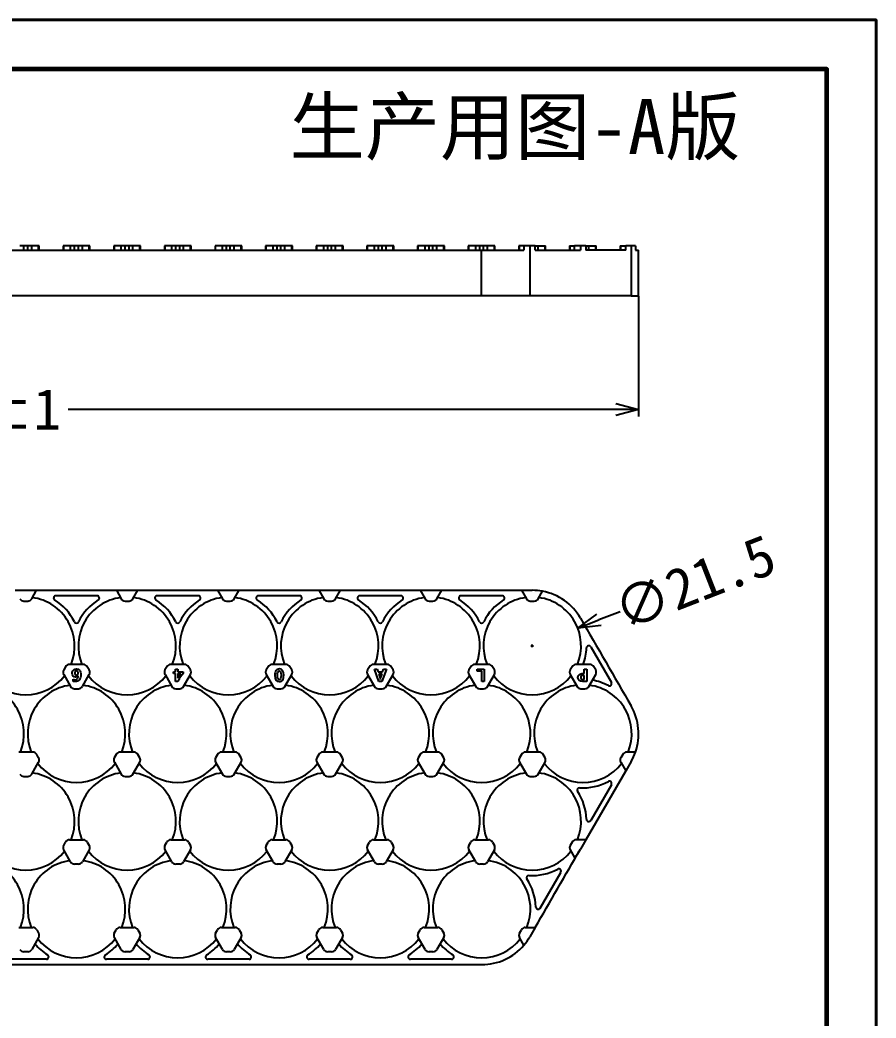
# Model space of a CAD drawing. Header units: millimetres. Extents: x 130 to 773, y 193 to 651.
# Drawn here: x 584.5 to 773, y 428.4 to 648.2 of the extents above; entities that cross this region are included whole.
import ezdxf
from ezdxf.lldxf.tags import DXFTag

# ---------------------------------------------------------------- set-up
doc = ezdxf.new("R2010")
doc.units = ezdxf.units.MM
doc.layers.add('dash', color=4, linetype='DASHED')
doc.layers.add('title-ifrm', color=6, linetype='Continuous', lineweight=60)
doc.layers.add('title-ofrm', color=5, linetype='Continuous', lineweight=40)
doc.styles.get("Standard").update_dxf_attribs({"font": 'simfang.ttf'})
tags = doc.linetypes.add('DASHED', pattern=[25.72, 12.86, -12.86]).pattern_tags.tags
tags[6:7] = [DXFTag(74, 4), DXFTag(75, 0), DXFTag(340, '0'), DXFTag(46, 0.0), DXFTag(50, 0.0), DXFTag(44, 0.0), DXFTag(45, 0.0)]
tags[4:5] = [DXFTag(74, 4), DXFTag(75, 0), DXFTag(340, '0'), DXFTag(46, 0.0), DXFTag(50, 0.0), DXFTag(44, 0.0), DXFTag(45, 0.0)]
doc.dimstyles.new('快速标注样式', dxfattribs={"dimtxt": 9, "dimasz": 5, "dimexe": 1.5, "dimexo": 0.1, "dimgap": 0.8, "dimtad": 0, "dimdec": 1, "dimdsep": 46, "dimtxsty": 'Standard', "dimblk": 'OPEN30', "dimcen": 0.3, "dimclrd": 3, "dimclre": 3, "dimclrt": 3, "dimadec": 0, "dimazin": 0, "dimtfac": 1, "dimtdec": 1, "dimtofl": 0, "dimtmove": 0, "dimatfit": 3, "dimfxl": 1, "dimarcsym": 0})

# ---------------------------------------------------------------- blocks, each defined once
blk = doc.blocks.new('_Open30')
at = {"color": 0, "linetype": 'ByBlock', "lineweight": -2}
for p, q in [((-1, 0.268), (0, 0)), ((0, 0), (-1, -0.268)), ((0, 0), (-1, 0))]:
    blk.add_line(p, q, dxfattribs=at)
blk = doc.blocks.new('*D5')
at = {"color": 3, "lineweight": -2, "transparency": 16777216}
for p, q in [((417.43, 587.35), (417.43, 560.88)), ((720.68, 587.35), (720.68, 560.88)), ((422.43, 562.38), (542.98, 562.38)), ((715.68, 562.38), (595.13, 562.38))]:
    blk.add_line(p, q, dxfattribs=at)
at = {"layer": 'Defpoints', "color": 0, "lineweight": -3, "transparency": 16777216}
for p in [(417.43, 587.45), (720.68, 587.45), (720.68, 562.38)]:
    blk.add_point(p, dxfattribs=at)
at = {"color": 3, "lineweight": -2, "transparency": 16777216, "xscale": 5, "yscale": 5, "zscale": 5, "rotation": 180}
blk.add_blockref('_Open30', (417.43, 562.38), dxfattribs=at)
at = {"color": 3, "lineweight": -2, "transparency": 16777216, "xscale": 5, "yscale": 5, "zscale": 5}
blk.add_blockref('_Open30', (720.68, 562.38), dxfattribs=at)
at = {"color": 3, "lineweight": -3, "transparency": 16777216, "insert": (569.05, 562.38), "char_height": 9, "attachment_point": 5}
blk.add_mtext('303.3%%P1', dxfattribs=at)
blk = doc.blocks.new('*D9')
at = {"color": 3, "lineweight": -2, "transparency": 16777216}
for p, q in [((716.61, 517.86), (711.95, 516.05)), ((696.98, 510.32), (697.58, 510.32)), ((697.28, 510.02), (697.28, 510.62))]:
    blk.add_line(p, q, dxfattribs=at)
at = {"layer": 'Defpoints', "color": 0, "lineweight": -3, "transparency": 16777216}
for p in [(707.29, 514.23), (687.26, 506.42)]:
    blk.add_point(p, dxfattribs=at)
at = {"color": 3, "lineweight": -2, "transparency": 16777216, "xscale": 5, "yscale": 5, "zscale": 5, "rotation": 201.3120169738352}
blk.add_blockref('_Open30', (707.29, 514.23), dxfattribs=at)
at = {"color": 3, "lineweight": -3, "transparency": 16777216, "insert": (733.01, 524.26), "char_height": 9, "attachment_point": 5, "rotation": 21.312}
blk.add_mtext('∅21.5', dxfattribs=at)

msp = doc.modelspace()

# ---------------------------------------------------------------- linework, layer by layer
at = {"color": 0, "linetype": 'Continuous', "lineweight": -3}
for p, q in [((585.35, 598.45), (584.49, 598.45)), ((586.2, 598.45), (585.35, 598.45)), ((585.35, 597.45), (585.35, 598.45)), ((587.07, 598.45), (586.2, 598.45)), ((586.2, 597.45), (586.2, 598.45)), ((588.59, 598.45), (587.07, 598.45)), ((587.07, 597.45), (587.07, 598.45)), ((588.72, 598.45), (588.59, 598.45)), ((588.59, 597.45), (588.59, 598.45)), ((588.72, 597.45), (588.72, 598.45)), ((593.98, 598.45), (593.98, 597.45)), ((594.12, 598.45), (593.98, 598.45)), ((595.64, 598.45), (594.12, 598.45)), ((594.12, 597.45), (594.12, 598.45)), ((596.5, 598.45), (595.64, 598.45)), ((595.64, 597.45), (595.64, 598.45)), ((597.35, 598.45), (596.5, 598.45)), ((596.5, 597.45), (596.5, 598.45)), ((596.54, 598.48), (596.54, 598.45)), ((597.3, 598.45), (597.3, 598.48)), ((598.22, 598.45), (597.35, 598.45)), ((597.35, 597.45), (597.35, 598.45)), ((599.74, 598.45), (598.22, 598.45)), ((598.22, 597.45), (598.22, 598.45)), ((599.87, 598.45), (599.74, 598.45)), ((599.74, 597.45), (599.74, 598.45)), ((599.87, 597.45), (599.87, 598.45)), ((605.13, 598.45), (605.13, 597.45)), ((605.27, 598.45), (605.13, 598.45)), ((606.79, 598.45), (605.27, 598.45)), ((605.27, 597.45), (605.27, 598.45)), ((607.65, 598.45), (606.79, 598.45)), ((606.79, 597.45), (606.79, 598.45)), ((608.5, 598.45), (607.65, 598.45)), ((607.65, 597.45), (607.65, 598.45)), ((609.37, 598.45), (608.5, 598.45)), ((608.5, 597.45), (608.5, 598.45)), ((610.89, 598.45), (609.37, 598.45)), ((609.37, 597.45), (609.37, 598.45)), ((611.02, 598.45), (610.89, 598.45)), ((610.89, 597.45), (610.89, 598.45)), ((611.02, 597.45), (611.02, 598.45)), ((616.28, 598.45), (616.28, 597.45)), ((616.42, 598.45), (616.28, 598.45)), ((617.94, 598.45), (616.42, 598.45)), ((616.42, 597.45), (616.42, 598.45)), ((618.8, 598.45), (617.94, 598.45)), ((617.94, 597.45), (617.94, 598.45)), ((619.65, 598.45), (618.8, 598.45)), ((618.8, 597.45), (618.8, 598.45)), ((620.52, 598.45), (619.65, 598.45)), ((619.65, 597.45), (619.65, 598.45)), ((622.04, 598.45), (620.52, 598.45)), ((620.52, 597.45), (620.52, 598.45)), ((622.17, 598.45), (622.04, 598.45)), ((622.04, 597.45), (622.04, 598.45)), ((622.17, 597.45), (622.17, 598.45)), ((627.43, 598.45), (627.43, 597.45)), ((627.57, 598.45), (627.43, 598.45)), ((629.09, 598.45), (627.57, 598.45)), ((627.57, 597.45), (627.57, 598.45)), ((629.95, 598.45), (629.09, 598.45)), ((629.09, 597.45), (629.09, 598.45)), ((630.8, 598.45), (629.95, 598.45)), ((629.95, 597.45), (629.95, 598.45)), ((631.67, 598.45), (630.8, 598.45)), ((630.8, 597.45), (630.8, 598.45)), ((633.19, 598.45), (631.67, 598.45)), ((631.67, 597.45), (631.67, 598.45)), ((633.32, 598.45), (633.19, 598.45)), ((633.19, 597.45), (633.19, 598.45)), ((633.32, 597.45), (633.32, 598.45)), ((638.58, 598.45), (638.58, 597.45)), ((638.72, 598.45), (638.58, 598.45)), ((640.24, 598.45), (638.72, 598.45)), ((638.72, 597.45), (638.72, 598.45)), ((641.1, 598.45), (640.24, 598.45)), ((640.24, 597.45), (640.24, 598.45)), ((641.95, 598.45), (641.1, 598.45)), ((641.1, 597.45), (641.1, 598.45)), ((641.19, 598.48), (641.19, 598.45)), ((642.82, 598.45), (641.95, 598.45)), ((641.95, 597.45), (641.95, 598.45)), ((641.98, 598.45), (641.98, 598.48)), ((644.34, 598.45), (642.82, 598.45)), ((642.82, 597.45), (642.82, 598.45)), ((644.47, 598.45), (644.34, 598.45)), ((644.34, 597.45), (644.34, 598.45)), ((644.47, 597.45), (644.47, 598.45)), ((649.73, 598.45), (649.73, 597.45)), ((649.87, 598.45), (649.73, 598.45)), ((651.39, 598.45), (649.87, 598.45)), ((649.87, 597.45), (649.87, 598.45)), ((652.25, 598.45), (651.39, 598.45)), ((651.39, 597.45), (651.39, 598.45)), ((653.1, 598.45), (652.25, 598.45)), ((652.25, 597.45), (652.25, 598.45)), ((653.97, 598.45), (653.1, 598.45)), ((653.1, 597.45), (653.1, 598.45)), ((655.49, 598.45), (653.97, 598.45)), ((653.97, 597.45), (653.97, 598.45)), ((655.62, 598.45), (655.49, 598.45)), ((655.49, 597.45), (655.49, 598.45)), ((655.62, 597.45), (655.62, 598.45)), ((660.88, 598.45), (660.88, 597.45)), ((661.02, 598.45), (660.88, 598.45)), ((662.54, 598.45), (661.02, 598.45)), ((661.02, 597.45), (661.02, 598.45)), ((663.4, 598.45), (662.54, 598.45)), ((662.54, 597.45), (662.54, 598.45)), ((664.25, 598.45), (663.4, 598.45)), ((663.4, 597.45), (663.4, 598.45)), ((665.12, 598.45), (664.25, 598.45)), ((664.25, 597.45), (664.25, 598.45)), ((666.64, 598.45), (665.12, 598.45)), ((665.12, 597.45), (665.12, 598.45)), ((666.77, 598.45), (666.64, 598.45)), ((666.64, 597.45), (666.64, 598.45)), ((666.77, 597.45), (666.77, 598.45)), ((672.03, 598.45), (672.03, 597.45)), ((672.17, 598.45), (672.03, 598.45)), ((673.69, 598.45), (672.17, 598.45)), ((672.17, 597.45), (672.17, 598.45)), ((674.55, 598.45), (673.69, 598.45)), ((673.69, 597.45), (673.69, 598.45)), ((675.4, 598.45), (674.55, 598.45)), ((674.55, 597.45), (674.55, 598.45)), ((676.27, 598.45), (675.4, 598.45)), ((675.4, 597.45), (675.4, 598.45)), ((677.79, 598.45), (676.27, 598.45)), ((676.27, 597.45), (676.27, 598.45)), ((677.92, 598.45), (677.79, 598.45)), ((677.79, 597.45), (677.79, 598.45)), ((677.92, 597.45), (677.92, 598.45)), ((683.18, 598.45), (683.18, 597.45)), ((683.32, 598.45), (683.18, 598.45)), ((684.84, 598.45), (683.32, 598.45)), ((683.32, 597.45), (683.32, 598.45)), ((685.7, 598.45), (684.84, 598.45)), ((684.84, 597.45), (684.84, 598.45)), ((686.55, 598.45), (685.7, 598.45)), ((685.7, 597.45), (685.7, 598.45)), ((687.42, 598.45), (686.55, 598.45)), ((686.55, 597.45), (686.55, 598.45)), ((688.94, 598.45), (687.42, 598.45)), ((687.42, 597.45), (687.42, 598.45)), ((689.07, 598.45), (688.94, 598.45)), ((688.94, 597.45), (688.94, 598.45)), ((689.07, 597.45), (689.07, 598.45)), ((694.33, 598.45), (694.33, 597.45)), ((694.47, 598.45), (694.33, 598.45)), ((695.43, 598.45), (694.47, 598.45)), ((694.47, 597.45), (694.47, 598.45)), ((696.74, 598.45), (695.43, 598.45)), ((695.43, 598.45), (695.43, 597.45)), ((697.92, 598.45), (696.74, 598.45)), ((696.74, 598.45), (696.74, 587.45)), ((697.92, 598.45), (698.57, 598.45)), ((697.92, 597.45), (697.92, 598.45)), ((698.57, 598.45), (700.09, 598.45)), ((698.57, 597.45), (698.57, 598.45)), ((700.09, 598.45), (700.22, 598.45)), ((700.09, 597.45), (700.09, 598.45)), ((700.22, 597.45), (700.22, 598.45)), ((705.48, 598.45), (705.48, 597.45)), ((705.48, 598.45), (705.62, 598.45)), ((705.62, 598.45), (706.58, 598.45)), ((705.62, 597.45), (705.62, 598.45)), ((707.89, 598.45), (706.58, 598.45)), ((706.58, 597.45), (706.58, 598.45)), ((709.07, 598.45), (707.89, 598.45)), ((707.89, 598.45), (707.89, 597.45)), ((707.94, 598.48), (707.94, 598.45)), ((709.07, 598.45), (709.72, 598.45)), ((709.07, 598.45), (709.07, 597.45)), ((709.72, 598.45), (711.24, 598.45)), ((709.72, 597.45), (709.72, 598.45)), ((711.24, 598.45), (711.37, 598.45)), ((711.24, 597.45), (711.24, 598.45)), ((711.37, 597.45), (711.37, 598.45)), ((716.63, 598.45), (716.63, 597.45)), ((716.63, 598.45), (716.77, 598.45)), ((716.77, 598.45), (717.85, 598.45)), ((716.77, 597.45), (716.77, 598.45)), ((719.04, 598.45), (717.85, 598.45)), ((717.85, 597.45), (717.85, 598.45)), ((719.98, 598.45), (719.04, 598.45)), ((719.04, 598.45), (719.04, 587.45)), ((719.98, 598.45), (719.98, 597.45)), ((530.03, 597.45), (686.13, 597.45)), ((686.13, 597.45), (695.43, 597.45)), ((686.13, 587.45), (686.13, 597.45)), ((717.85, 597.45), (709.07, 597.45)), ((719.98, 597.45), (720.68, 597.45)), ((720.68, 587.45), (720.68, 597.45)), ((686.13, 587.45), (530.03, 587.45)), ((696.74, 587.45), (686.13, 587.45)), ((719.04, 587.45), (696.74, 587.45)), ((719.04, 587.45), (720.68, 587.45)), ((583.41, 522.57), (588.15, 522.57)), ((587.07, 520.7), (588.15, 522.57)), ((588.15, 522.57), (605.71, 522.57)), ((601.47, 521.37), (592.39, 521.37)), ((605.71, 522.57), (610.45, 522.57)), ((605.71, 522.57), (606.79, 520.7)), ((609.37, 520.7), (610.45, 522.57)), ((610.45, 522.57), (628.01, 522.57)), ((623.77, 521.37), (614.69, 521.37)), ((628.01, 522.57), (632.75, 522.57)), ((628.01, 522.57), (629.09, 520.7)), ((631.67, 520.7), (632.75, 522.57)), ((632.75, 522.57), (650.31, 522.57)), ((646.07, 521.37), (636.99, 521.37)), ((650.31, 522.57), (655.05, 522.57)), ((650.31, 522.57), (651.39, 520.7)), ((653.97, 520.7), (655.05, 522.57)), ((655.05, 522.57), (672.61, 522.57)), ((668.37, 521.37), (659.29, 521.37)), ((672.61, 522.57), (677.35, 522.57)), ((672.61, 522.57), (673.69, 520.7)), ((676.27, 520.7), (677.35, 522.57)), ((677.35, 522.57), (694.91, 522.57)), ((690.67, 521.37), (681.59, 521.37)), ((694.91, 522.57), (697.28, 522.57)), ((694.91, 522.57), (695.99, 520.7)), ((698.57, 520.7), (699.53, 522.36)), ((585.35, 520.2), (586.2, 520.2)), ((607.65, 520.2), (608.5, 520.2)), ((629.95, 520.2), (630.8, 520.2)), ((652.25, 520.2), (653.1, 520.2)), ((674.55, 520.2), (675.4, 520.2)), ((696.85, 520.2), (697.7, 520.2)), ((710.15, 510.12), (714.69, 502.26)), ((594.53, 505.75), (594.11, 505.02)), ((598.45, 506.25), (595.4, 506.25)), ((599.74, 505.02), (599.32, 505.75)), ((616.83, 505.75), (616.41, 505.02)), ((620.75, 506.25), (617.7, 506.25)), ((622.04, 505.02), (621.62, 505.75)), ((639.13, 505.75), (638.71, 505.02)), ((643.05, 506.25), (640, 506.25)), ((644.34, 505.02), (643.92, 505.75)), ((661.43, 505.75), (661.01, 505.02)), ((665.35, 506.25), (662.3, 506.25)), ((666.64, 505.02), (666.22, 505.75)), ((683.73, 505.75), (683.31, 505.02)), ((687.65, 506.25), (684.6, 506.25)), ((688.94, 505.02), (688.52, 505.75)), ((706.03, 505.75), (705.61, 505.02)), ((709.95, 506.25), (706.9, 506.25)), ((711.24, 505.02), (710.82, 505.75)), ((594.12, 504.02), (595.64, 501.39)), ((597.32, 503.76), (597.31, 503.76)), ((598.22, 501.39), (599.74, 504.02)), ((616.42, 504.02), (617.94, 501.39)), ((618.31, 504.21), (618.31, 504.62)), ((618.31, 504.62), (618.7, 504.62)), ((618.7, 504.21), (618.31, 504.21)), ((618.7, 504.62), (618.7, 505.2)), ((618.7, 505.2), (619.21, 505.2)), ((618.7, 502.49), (618.7, 504.21)), ((619.21, 505.2), (619.21, 504.62)), ((619.21, 504.62), (620.42, 504.62)), ((619.92, 504.21), (619.21, 504.21)), ((619.21, 504.21), (619.21, 503.22)), ((620.42, 504.62), (620.42, 504.21)), ((620.52, 501.39), (622.04, 504.02)), ((638.72, 504.02), (640.24, 501.39)), ((642.82, 501.39), (644.34, 504.02)), ((661.02, 504.02), (662.54, 501.39)), ((663.49, 502.49), (662.52, 505.2)), ((662.52, 505.2), (663.15, 505.2)), ((663.15, 505.2), (663.35, 504.58)), ((663.35, 504.58), (664.34, 504.58)), ((664.21, 504.13), (663.49, 504.13)), ((663.49, 504.13), (663.8, 503.19)), ((663.9, 503.19), (664.21, 504.13)), ((665.16, 505.2), (664.17, 502.49)), ((664.34, 504.58), (664.54, 505.2)), ((664.54, 505.2), (665.16, 505.2)), ((665.12, 501.39), (666.64, 504.02)), ((683.32, 504.02), (684.84, 501.39)), ((685.13, 504.73), (685.13, 505.2)), ((685.13, 505.2), (686.72, 505.2)), ((686.14, 504.73), (685.13, 504.73)), ((686.14, 502.49), (686.14, 504.73)), ((686.72, 505.2), (686.72, 502.49)), ((687.42, 501.39), (688.94, 504.02)), ((705.62, 504.02), (707.14, 501.39)), ((708.4, 504.26), (708.7, 504.26)), ((708.7, 504.26), (708.7, 505.2)), ((708.7, 505.2), (709.28, 505.2)), ((708.7, 502.94), (708.7, 503.81)), ((709.28, 505.2), (709.28, 502.49)), ((709.72, 501.39), (711.24, 504.02)), ((596.18, 502.52), (596.18, 503)), ((619.22, 502.49), (618.7, 502.49)), ((664.17, 502.49), (663.49, 502.49)), ((663.84, 502.96), (663.85, 502.96)), ((686.72, 502.49), (686.14, 502.49)), ((708.44, 502.94), (708.7, 502.94)), ((596.5, 500.89), (597.35, 500.89)), ((618.8, 500.89), (619.65, 500.89)), ((641.1, 500.89), (641.95, 500.89)), ((663.4, 500.89), (664.25, 500.89)), ((685.7, 500.89), (686.55, 500.89)), ((708, 500.89), (708.85, 500.89)), ((587.3, 486.94), (584.25, 486.94)), ((588.59, 485.7), (588.17, 486.44)), ((605.68, 486.44), (605.26, 485.7)), ((609.6, 486.94), (606.55, 486.94)), ((610.89, 485.7), (610.47, 486.44)), ((627.98, 486.44), (627.56, 485.7)), ((631.9, 486.94), (628.85, 486.94)), ((633.19, 485.7), (632.77, 486.44)), ((650.28, 486.44), (649.86, 485.7)), ((654.2, 486.94), (651.15, 486.94)), ((655.49, 485.7), (655.07, 486.44)), ((672.58, 486.44), (672.16, 485.7)), ((676.5, 486.94), (673.45, 486.94)), ((677.79, 485.7), (677.37, 486.44)), ((694.88, 486.44), (694.46, 485.7)), ((698.8, 486.94), (695.75, 486.94)), ((700.09, 485.7), (699.67, 486.44)), ((717.18, 486.44), (716.76, 485.7)), ((719.98, 486.94), (718.05, 486.94)), ((587.07, 482.08), (588.59, 484.71)), ((605.27, 484.71), (606.79, 482.08)), ((609.37, 482.08), (610.89, 484.71)), ((627.57, 484.71), (629.09, 482.08)), ((631.67, 482.08), (633.19, 484.71)), ((649.87, 484.71), (651.39, 482.08)), ((653.97, 482.08), (655.49, 484.71)), ((672.17, 484.71), (673.69, 482.08)), ((676.27, 482.08), (677.79, 484.71)), ((694.47, 484.71), (695.99, 482.08)), ((698.57, 482.08), (700.09, 484.71)), ((716.77, 484.71), (717.85, 482.83)), ((719.04, 484.89), (717.85, 482.83)), ((585.35, 481.58), (586.2, 481.58)), ((607.65, 481.58), (608.5, 481.58)), ((629.95, 481.58), (630.8, 481.58)), ((652.25, 481.58), (653.1, 481.58)), ((674.55, 481.58), (675.4, 481.58)), ((696.85, 481.58), (697.7, 481.58)), ((717.85, 482.83), (709.07, 467.63)), ((714.69, 479.76), (710.15, 471.9)), ((594.11, 466.39), (594.53, 467.12)), ((595.4, 467.63), (598.45, 467.63)), ((599.32, 467.12), (599.74, 466.39)), ((616.41, 466.39), (616.83, 467.12)), ((617.7, 467.63), (620.75, 467.63)), ((621.62, 467.12), (622.04, 466.39)), ((638.71, 466.39), (639.13, 467.12)), ((640, 467.63), (643.05, 467.63)), ((643.92, 467.12), (644.34, 466.39)), ((661.01, 466.39), (661.43, 467.12)), ((662.3, 467.63), (665.35, 467.63)), ((666.22, 467.12), (666.64, 466.39)), ((683.31, 466.39), (683.73, 467.12)), ((684.6, 467.63), (687.65, 467.63)), ((688.52, 467.12), (688.94, 466.39)), ((706.03, 467.12), (705.61, 466.39)), ((709.07, 467.63), (706.9, 467.63)), ((709.07, 467.63), (707.89, 465.57)), ((595.64, 462.77), (594.12, 465.39)), ((599.74, 465.39), (598.22, 462.77)), ((617.94, 462.77), (616.42, 465.39)), ((622.04, 465.39), (620.52, 462.77)), ((640.24, 462.77), (638.72, 465.39)), ((644.34, 465.39), (642.82, 462.77)), ((662.54, 462.77), (661.02, 465.39)), ((666.64, 465.39), (665.12, 462.77)), ((684.84, 462.77), (683.32, 465.39)), ((688.94, 465.39), (687.42, 462.77)), ((705.62, 465.39), (706.58, 463.73)), ((597.35, 462.27), (596.5, 462.27)), ((619.65, 462.27), (618.8, 462.27)), ((641.95, 462.27), (641.1, 462.27)), ((664.25, 462.27), (663.4, 462.27)), ((686.55, 462.27), (685.7, 462.27)), ((699, 452.59), (703.54, 460.45)), ((584.25, 448.32), (587.3, 448.32)), ((588.17, 447.81), (588.59, 447.08)), ((605.26, 447.08), (605.68, 447.81)), ((606.55, 448.32), (609.6, 448.32)), ((610.47, 447.81), (610.89, 447.08)), ((627.56, 447.08), (627.98, 447.81)), ((628.85, 448.32), (631.9, 448.32)), ((632.77, 447.81), (633.19, 447.08)), ((649.86, 447.08), (650.28, 447.81)), ((651.15, 448.32), (654.2, 448.32)), ((655.07, 447.81), (655.49, 447.08)), ((672.16, 447.08), (672.58, 447.81)), ((673.45, 448.32), (676.5, 448.32)), ((677.37, 447.81), (677.79, 447.08)), ((694.46, 447.08), (694.88, 447.81)), ((695.75, 448.32), (697.92, 448.32)), ((697.92, 448.32), (696.74, 446.26)), ((588.59, 446.08), (587.07, 443.45)), ((606.79, 443.45), (605.27, 446.08)), ((610.89, 446.08), (609.37, 443.45)), ((629.09, 443.45), (627.57, 446.08)), ((633.19, 446.08), (631.67, 443.45)), ((651.39, 443.45), (649.87, 446.08)), ((655.49, 446.08), (653.97, 443.45)), ((673.69, 443.45), (672.17, 446.08)), ((677.79, 446.08), (676.27, 443.45)), ((695.43, 444.42), (694.47, 446.08)), ((586.2, 442.96), (585.35, 442.96)), ((608.5, 442.96), (607.65, 442.96)), ((630.8, 442.96), (629.95, 442.96)), ((653.1, 442.96), (652.25, 442.96)), ((675.4, 442.96), (674.55, 442.96)), ((530.03, 440.14), (686.13, 440.14)), ((590.32, 441.34), (581.24, 441.34)), ((612.62, 441.34), (603.54, 441.34)), ((634.92, 441.34), (625.84, 441.34)), ((657.22, 441.34), (648.14, 441.34)), ((679.52, 441.34), (670.44, 441.34))]:
    msp.add_line(p, q, dxfattribs=at)
for centre, radius, start, end in [((585.78, 510.32), 10.75, 337.7522, 82.2699), ((592.39, 520.87), 0.5, 90, 237.9289), ((608.08, 510.32), 10.75, 97.7301, 202.2478), ((601.47, 520.87), 0.5, 302.0711, 90), ((608.08, 510.32), 10.75, 337.7522, 82.2699), ((614.69, 520.87), 0.5, 90, 237.9289), ((630.38, 510.32), 10.75, 97.7301, 202.2478), ((623.77, 520.87), 0.5, 302.0711, 90), ((630.38, 510.32), 10.75, 337.7522, 82.2699), ((636.99, 520.87), 0.5, 90, 237.9289), ((652.68, 510.32), 10.75, 97.7301, 202.2478), ((646.07, 520.87), 0.5, 302.0711, 90), ((652.68, 510.32), 10.75, 337.7522, 82.2699), ((659.29, 520.87), 0.5, 90, 237.9289), ((674.98, 510.32), 10.75, 97.7301, 202.2478), ((668.37, 520.87), 0.5, 302.0711, 90), ((674.98, 510.32), 10.75, 337.7522, 82.2699), ((681.59, 520.87), 0.5, 90, 237.9289), ((697.28, 510.32), 10.75, 97.7301, 202.2478), ((690.67, 520.87), 0.5, 302.0711, 90), ((697.28, 510.32), 12.25, 79.4126, 90), ((697.28, 510.32), 10.75, 337.7522, 82.2699), ((697.28, 510.32), 12.25, 30, 79.4126), ((585.35, 521.2), 1, 210.0864, 270), ((586.2, 521.2), 1, 270, 329.9136), ((585.78, 510.32), 11.95, 26.4167, 57.9289), ((608.08, 510.32), 11.95, 122.0711, 153.5833), ((607.65, 521.2), 1, 210.0864, 270), ((608.5, 521.2), 1, 270, 329.9136), ((608.08, 510.32), 11.95, 26.4167, 57.9289), ((630.38, 510.32), 11.95, 122.0711, 153.5833), ((629.95, 521.2), 1, 210.0864, 270), ((630.8, 521.2), 1, 270, 329.9136), ((630.38, 510.32), 11.95, 26.4167, 57.9289), ((652.68, 510.32), 11.95, 122.0711, 153.5833), ((652.25, 521.2), 1, 210.0864, 270), ((653.1, 521.2), 1, 270, 329.9136), ((652.68, 510.32), 11.95, 26.4167, 57.9289), ((674.98, 510.32), 11.95, 122.0711, 153.5833), ((674.55, 521.2), 1, 210.0864, 270), ((675.4, 521.2), 1, 270, 329.9136), ((674.98, 510.32), 11.95, 26.4167, 57.9289), ((697.28, 510.32), 11.95, 122.0711, 153.5833), ((696.85, 521.2), 1, 210.0864, 270), ((697.7, 521.2), 1, 270, 329.9136), ((596.93, 515.86), 0.5, 206.4167, 333.5833), ((619.23, 515.86), 0.5, 206.4167, 333.5833), ((641.53, 515.86), 0.5, 206.4167, 333.5833), ((663.83, 515.86), 0.5, 206.4167, 333.5833), ((686.13, 515.86), 0.5, 206.4167, 333.5833), ((709.72, 509.87), 0.5, 30, 177.9289), ((697.28, 510.32), 11.95, 340.087, 357.9289), ((595.4, 505.25), 1, 90, 150.1728), ((598.45, 505.25), 1, 29.8272, 90), ((617.7, 505.25), 1, 90, 150.1728), ((620.75, 505.25), 1, 29.8272, 90), ((640, 505.25), 1, 90, 150.1728), ((643.05, 505.25), 1, 29.8272, 90), ((662.3, 505.25), 1, 90, 150.1728), ((665.35, 505.25), 1, 29.8272, 90), ((684.6, 505.25), 1, 90, 150.1728), ((687.65, 505.25), 1, 29.8272, 90), ((706.9, 505.25), 1, 90, 150.1728), ((709.95, 505.25), 1, 29.8272, 90), ((585.78, 510.32), 10.75, 217.751, 322.249), ((594.98, 504.52), 1, 150.1728, 210.0864), ((608.08, 510.32), 10.75, 217.751, 322.249), ((598.87, 504.52), 1, 329.9136, 29.8272), ((617.28, 504.52), 1, 150.1728, 210.0864), ((630.38, 510.32), 10.75, 217.751, 322.249), ((621.17, 504.52), 1, 329.9136, 29.8272), ((639.58, 504.52), 1, 150.1728, 210.0864), ((652.68, 510.32), 10.75, 217.751, 322.249), ((643.47, 504.52), 1, 329.9136, 29.8272), ((661.88, 504.52), 1, 150.1728, 210.0864), ((674.98, 510.32), 10.75, 217.751, 322.249), ((665.77, 504.52), 1, 329.9136, 29.8272), ((684.18, 504.52), 1, 150.1728, 210.0864), ((697.28, 510.32), 10.75, 217.751, 322.249), ((688.07, 504.52), 1, 329.9136, 29.8272), ((706.48, 504.52), 1, 150.1728, 210.0864), ((710.37, 504.52), 1, 329.9136, 29.8272), ((574.63, 491.01), 10.75, 337.7522, 82.2699), ((596.93, 491.01), 10.75, 97.7301, 202.2478), ((596.5, 501.89), 1, 210.0864, 270), ((597.35, 501.89), 1, 270, 329.9136), ((596.93, 491.01), 10.75, 337.7522, 82.2699), ((619.23, 491.01), 10.75, 97.7301, 202.2478), ((618.8, 501.89), 1, 210.0864, 270), ((619.65, 501.89), 1, 270, 329.9136), ((619.23, 491.01), 10.75, 337.7522, 82.2699), ((641.53, 491.01), 10.75, 97.7301, 202.2478), ((641.1, 501.89), 1, 210.0864, 270), ((641.95, 501.89), 1, 270, 329.9136), ((641.53, 491.01), 10.75, 337.7522, 82.2699), ((663.83, 491.01), 10.75, 97.7301, 202.2478), ((663.4, 501.89), 1, 210.0864, 270), ((664.25, 501.89), 1, 270, 329.9136), ((663.83, 491.01), 10.75, 337.7522, 82.2699), ((686.13, 491.01), 10.75, 97.7301, 202.2478), ((685.7, 501.89), 1, 210.0864, 270), ((686.55, 501.89), 1, 270, 329.9136), ((686.13, 491.01), 10.75, 337.7522, 82.2699), ((708.43, 491.01), 10.75, 97.7301, 202.2478), ((708, 501.89), 1, 210.0864, 270), ((708.85, 501.89), 1, 270, 329.9136), ((708.43, 491.01), 10.75, 337.7522, 82.2699), ((708.43, 491.01), 11.95, 62.0711, 79.9227), ((714.26, 502.01), 0.5, 242.0711, 30), ((708.43, 491.01), 12.25, 340.5945, 30), ((587.3, 485.94), 1, 29.8272, 90), ((606.55, 485.94), 1, 90, 150.1728), ((609.6, 485.94), 1, 29.8272, 90), ((628.85, 485.94), 1, 90, 150.1728), ((631.9, 485.94), 1, 29.8272, 90), ((651.15, 485.94), 1, 90, 150.1728), ((654.2, 485.94), 1, 29.8272, 90), ((673.45, 485.94), 1, 90, 150.1728), ((676.5, 485.94), 1, 29.8272, 90), ((695.75, 485.94), 1, 90, 150.1728), ((698.8, 485.94), 1, 29.8272, 90), ((718.05, 485.94), 1, 90, 150.1728), ((708.43, 491.01), 12.25, 330, 340.5945), ((596.93, 491.01), 10.75, 217.751, 322.249), ((587.72, 485.21), 1, 329.9136, 29.8272), ((606.13, 485.21), 1, 150.1728, 210.0864), ((619.23, 491.01), 10.75, 217.751, 322.249), ((610.02, 485.21), 1, 329.9136, 29.8272), ((628.43, 485.21), 1, 150.1728, 210.0864), ((641.53, 491.01), 10.75, 217.751, 322.249), ((632.32, 485.21), 1, 329.9136, 29.8272), ((650.73, 485.21), 1, 150.1728, 210.0864), ((663.83, 491.01), 10.75, 217.751, 322.249), ((654.62, 485.21), 1, 329.9136, 29.8272), ((673.03, 485.21), 1, 150.1728, 210.0864), ((686.13, 491.01), 10.75, 217.751, 322.249), ((676.92, 485.21), 1, 329.9136, 29.8272), ((695.33, 485.21), 1, 150.1728, 210.0864), ((708.43, 491.01), 10.75, 217.751, 322.249), ((699.22, 485.21), 1, 329.9136, 29.8272), ((717.63, 485.21), 1, 150.1728, 210.0864), ((585.35, 482.58), 1, 210.0864, 270), ((586.2, 482.58), 1, 270, 329.9136), ((585.78, 471.7), 10.75, 337.7522, 82.2699), ((608.08, 471.7), 10.75, 97.7301, 202.2478), ((607.65, 482.58), 1, 210.0864, 270), ((608.5, 482.58), 1, 270, 329.9136), ((608.08, 471.7), 10.75, 337.7522, 82.2699), ((630.38, 471.7), 10.75, 97.7301, 202.2478), ((629.95, 482.58), 1, 210.0864, 270), ((630.8, 482.58), 1, 270, 329.9136), ((630.38, 471.7), 10.75, 337.7522, 82.2699), ((652.68, 471.7), 10.75, 97.7301, 202.2478), ((652.25, 482.58), 1, 210.0864, 270), ((653.1, 482.58), 1, 270, 329.9136), ((652.68, 471.7), 10.75, 337.7522, 82.2699), ((674.98, 471.7), 10.75, 97.7301, 202.2478), ((674.55, 482.58), 1, 210.0864, 270), ((675.4, 482.58), 1, 270, 329.9136), ((674.98, 471.7), 10.75, 337.7522, 82.2699), ((697.28, 471.7), 10.75, 97.7301, 202.2478), ((696.85, 482.58), 1, 210.0864, 270), ((697.7, 482.58), 1, 270, 329.9136), ((697.28, 471.7), 10.75, 337.7522, 82.2699), ((708.43, 491.01), 11.95, 266.4167, 297.9289), ((714.26, 480.01), 0.5, 330, 117.9289), ((707.65, 478.58), 0.5, 86.4167, 213.5833), ((697.28, 471.7), 11.95, 2.0711, 33.5833), ((709.72, 472.15), 0.5, 182.0711, 330), ((594.98, 465.9), 1, 150.1728, 210.0864), ((595.4, 466.63), 1, 90, 150.1728), ((598.45, 466.63), 1, 29.8272, 90), ((598.87, 465.9), 1, 329.9136, 29.8272), ((617.28, 465.9), 1, 150.1728, 210.0864), ((617.7, 466.63), 1, 90, 150.1728), ((620.75, 466.63), 1, 29.8272, 90), ((621.17, 465.9), 1, 329.9136, 29.8272), ((639.58, 465.9), 1, 150.1728, 210.0864), ((640, 466.63), 1, 90, 150.1728), ((643.05, 466.63), 1, 29.8272, 90), ((643.47, 465.9), 1, 329.9136, 29.8272), ((661.88, 465.9), 1, 150.1728, 210.0864), ((662.3, 466.63), 1, 90, 150.1728), ((665.35, 466.63), 1, 29.8272, 90), ((665.77, 465.9), 1, 329.9136, 29.8272), ((684.18, 465.9), 1, 150.1728, 210.0864), ((684.6, 466.63), 1, 90, 150.1728), ((687.65, 466.63), 1, 29.8272, 90), ((688.07, 465.9), 1, 329.9136, 29.8272), ((706.48, 465.9), 1, 150.1728, 210.0864), ((706.9, 466.63), 1, 90, 150.1728), ((585.78, 471.7), 10.75, 217.751, 322.249), ((608.08, 471.7), 10.75, 217.751, 322.249), ((630.38, 471.7), 10.75, 217.751, 322.249), ((652.68, 471.7), 10.75, 217.751, 322.249), ((674.98, 471.7), 10.75, 217.751, 322.249), ((697.28, 471.7), 10.75, 217.751, 270), ((697.28, 471.7), 10.75, 270, 322.249), ((697.28, 471.7), 12.25, 319.4186, 330), ((574.63, 452.39), 10.75, 337.7522, 82.2699), ((596.93, 452.39), 10.75, 97.7301, 202.2478), ((596.5, 463.27), 1, 210.0864, 270), ((597.35, 463.27), 1, 270, 329.9136), ((596.93, 452.39), 10.75, 337.7522, 82.2699), ((619.23, 452.39), 10.75, 97.7301, 202.2478), ((618.8, 463.27), 1, 210.0864, 270), ((619.65, 463.27), 1, 270, 329.9136), ((619.23, 452.39), 10.75, 337.7522, 82.2699), ((641.53, 452.39), 10.75, 97.7301, 202.2478), ((641.1, 463.27), 1, 210.0864, 270), ((641.95, 463.27), 1, 270, 329.9136), ((641.53, 452.39), 10.75, 337.7522, 82.2699), ((663.83, 452.39), 10.75, 97.7301, 202.2478), ((663.4, 463.27), 1, 210.0864, 270), ((664.25, 463.27), 1, 270, 329.9136), ((663.83, 452.39), 10.75, 337.7522, 82.2699), ((686.13, 452.39), 10.75, 97.7301, 202.2478), ((685.7, 463.27), 1, 210.0864, 270), ((686.55, 463.27), 1, 270, 329.9136), ((686.13, 452.39), 10.75, 337.7522, 82.2699), ((696.5, 459.27), 0.5, 86.4167, 213.5833), ((697.28, 471.7), 11.95, 266.4167, 297.9289), ((703.11, 460.7), 0.5, 330, 117.9289), ((686.13, 452.39), 11.95, 2.0711, 33.5833), ((698.57, 452.84), 0.5, 182.0711, 330), ((587.3, 447.32), 1, 29.8272, 90), ((587.72, 446.58), 1, 329.9136, 29.8272), ((606.13, 446.58), 1, 150.1728, 210.0864), ((606.55, 447.32), 1, 90, 150.1728), ((609.6, 447.32), 1, 29.8272, 90), ((610.02, 446.58), 1, 329.9136, 29.8272), ((628.43, 446.58), 1, 150.1728, 210.0864), ((628.85, 447.32), 1, 90, 150.1728), ((631.9, 447.32), 1, 29.8272, 90), ((632.32, 446.58), 1, 329.9136, 29.8272), ((650.73, 446.58), 1, 150.1728, 210.0864), ((651.15, 447.32), 1, 90, 150.1728), ((654.2, 447.32), 1, 29.8272, 90), ((654.62, 446.58), 1, 329.9136, 29.8272), ((673.03, 446.58), 1, 150.1728, 210.0864), ((673.45, 447.32), 1, 90, 150.1728), ((676.5, 447.32), 1, 29.8272, 90), ((676.92, 446.58), 1, 329.9136, 29.8272), ((695.33, 446.58), 1, 150.1728, 210.0864), ((695.75, 447.32), 1, 90, 150.1728), ((686.13, 452.39), 12.25, 319.4186, 330), ((596.93, 452.39), 11.95, 220.076, 237.9289), ((596.93, 452.39), 10.75, 217.751, 322.249), ((596.93, 452.39), 11.95, 302.0711, 319.924), ((619.23, 452.39), 11.95, 220.076, 237.9289), ((619.23, 452.39), 10.75, 217.751, 322.249), ((619.23, 452.39), 11.95, 302.0711, 319.924), ((641.53, 452.39), 11.95, 220.076, 237.9289), ((641.53, 452.39), 10.75, 217.751, 322.249), ((641.53, 452.39), 11.95, 302.0711, 319.924), ((663.83, 452.39), 11.95, 220.076, 237.9289), ((663.83, 452.39), 10.75, 217.751, 322.249), ((663.83, 452.39), 11.95, 302.0711, 319.924), ((686.13, 452.39), 11.95, 220.076, 237.9289), ((686.13, 452.39), 10.75, 217.751, 322.249), ((686.13, 452.39), 12.25, 270, 319.4186), ((585.35, 443.96), 1, 210.0864, 270), ((586.2, 443.96), 1, 270, 329.9136), ((590.32, 441.84), 0.5, 270, 57.9289), ((603.54, 441.84), 0.5, 122.0711, 270), ((607.65, 443.96), 1, 210.0864, 270), ((608.5, 443.96), 1, 270, 329.9136), ((612.62, 441.84), 0.5, 270, 57.9289), ((625.84, 441.84), 0.5, 122.0711, 270), ((629.95, 443.96), 1, 210.0864, 270), ((630.8, 443.96), 1, 270, 329.9136), ((634.92, 441.84), 0.5, 270, 57.9289), ((648.14, 441.84), 0.5, 122.0711, 270), ((652.25, 443.96), 1, 210.0864, 270), ((653.1, 443.96), 1, 270, 329.9136), ((657.22, 441.84), 0.5, 270, 57.9289), ((670.44, 441.84), 0.5, 122.0711, 270), ((674.55, 443.96), 1, 210.0864, 270), ((675.4, 443.96), 1, 270, 329.9136), ((679.52, 441.84), 0.5, 270, 57.9289)]:
    msp.add_arc(centre, radius, start, end, dxfattribs=at)
for points in [[(697.92, 597.45), (701.24, 597.45), (704.57, 597.45), (707.89, 597.45)], [(707.89, 516.45), (711.6, 510.01), (715.32, 503.57), (719.04, 497.14)], [(597.13, 503.13), (597.25, 503.29), (597.32, 503.5), (597.32, 503.76)], [(619.21, 503.22), (619.27, 503.32), (619.35, 503.45), (619.45, 503.6)], [(619.45, 503.6), (619.56, 503.75), (619.71, 503.95), (619.92, 504.21)], [(620.42, 504.21), (620.17, 503.93), (619.94, 503.63), (619.72, 503.32)], [(707.64, 504.02), (707.84, 504.18), (708.1, 504.26), (708.4, 504.26)], [(619.72, 503.32), (619.5, 503.01), (619.33, 502.73), (619.22, 502.49)], [(663.8, 503.19), (663.82, 503.14), (663.83, 503.06), (663.84, 502.96)], [(663.85, 502.96), (663.86, 503.04), (663.88, 503.11), (663.9, 503.19)], [(697.92, 448.32), (701.24, 454.07), (704.57, 459.82), (707.89, 465.57)]]:
    msp.add_open_spline(points, degree=3, dxfattribs=at)
for points, knots in [([(597.31, 503.76), (597.18, 503.56), (596.99, 503.46), (596.5, 503.46), (596.32, 503.54), (596.06, 503.85), (595.99, 504.06), (595.99, 504.58), (596.08, 504.8), (596.25, 504.98)], [0, 0, 0, 0, 0.264999, 0.264999, 0.501996, 0.501996, 0.740063, 0.740063, 1, 1, 1, 1]), ([(596.25, 504.98), (596.42, 505.16), (596.65, 505.25), (597.23, 505.25), (597.46, 505.14), (597.63, 504.91)], [0, 0, 0, 0, 0.46614, 0.46614, 1, 1, 1, 1]), ([(596.64, 504.68), (596.58, 504.59), (596.54, 504.48), (596.54, 504.04), (596.67, 503.89), (597.03, 503.89), (597.12, 503.93), (597.19, 504.01)], [0, 0, 0, 0, 0.234378, 0.234378, 0.762298, 0.762298, 1, 1, 1, 1]), ([(597.19, 504.01), (597.26, 504.09), (597.3, 504.19), (597.3, 504.45), (597.26, 504.57), (597.12, 504.77), (597.03, 504.82), (596.8, 504.82), (596.71, 504.77), (596.64, 504.68)], [0, 0, 0, 0, 0.225723, 0.225723, 0.48283, 0.48283, 0.739938, 0.739938, 1, 1, 1, 1]), ([(597.63, 504.91), (597.79, 504.69), (597.88, 504.38), (597.88, 503.53), (597.77, 503.16), (597.56, 502.88)], [0, 0, 0, 0, 0.458978, 0.458978, 1, 1, 1, 1]), ([(641.6, 505.25), (642.24, 505.25), (642.55, 504.8), (642.55, 503.42), (642.47, 503.06), (642.12, 502.57), (641.87, 502.45), (640.92, 502.45), (640.61, 502.91), (640.61, 504.28), (640.7, 504.63), (641.03, 505.13), (641.28, 505.25), (641.6, 505.25)], [0, 0, 0, 0, 0.25015, 0.25015, 0.379851, 0.379851, 0.509552, 0.509552, 0.756712, 0.756712, 0.878356, 0.878356, 1, 1, 1, 1]), ([(641.57, 502.88), (641.84, 502.88), (641.98, 503.21), (641.98, 504.5), (641.85, 504.82), (641.32, 504.82), (641.19, 504.49), (641.19, 503.2), (641.31, 502.88), (641.57, 502.88)], [0, 0, 0, 0, 0.263989, 0.263989, 0.511837, 0.511837, 0.755422, 0.755422, 1, 1, 1, 1]), ([(709.28, 502.49), (708.96, 502.49), (708.65, 502.49), (707.67, 502.49), (707.33, 502.78), (707.33, 503.63), (707.43, 503.85), (707.64, 504.02)], [0, 0, 0, 0, 0.237028, 0.237028, 0.75059, 0.75059, 1, 1, 1, 1]), ([(708.7, 503.81), (708.61, 503.81), (708.53, 503.81), (708.11, 503.81), (707.94, 503.67), (707.94, 503.08), (708.11, 502.94), (708.44, 502.94)], [0, 0, 0, 0, 0.11085, 0.11085, 0.560926, 0.560926, 1, 1, 1, 1]), ([(596.18, 503), (596.32, 502.92), (596.47, 502.88), (596.84, 502.88), (597, 502.96), (597.13, 503.13)], [0, 0, 0, 0, 0.437168, 0.437168, 1, 1, 1, 1]), ([(597.56, 502.88), (597.34, 502.59), (597.04, 502.45), (596.46, 502.45), (596.3, 502.47), (596.18, 502.52)], [0, 0, 0, 0, 0.649888, 0.649888, 1, 1, 1, 1])]:
    msp.add_open_spline(points, degree=3, knots=knots, dxfattribs=at)
at = {"layer": 'title-ifrm'}
msp.add_lwpolyline([(183.7, 204.06), (762.13, 204.06), (762.13, 637.34), (183.7, 637.34)], close=True, dxfattribs=at)
at = {"layer": 'title-ofrm'}
msp.add_lwpolyline([(129.54, 193.23), (772.96, 193.23), (772.96, 648.17), (129.54, 648.17)], close=True, dxfattribs=at)

# ---------------------------------------------------------------- texts
at = {"layer": 'dash', "insert": (643.87, 630.76), "char_height": 12.1318, "width": 171.2047, "attachment_point": 1}
msp.add_mtext('{\\fSimSun|b0|i0|c134|p2;生产用图-A版}', dxfattribs=at)

# ---------------------------------------------------------------- dimensions: what is measured, and where the dimension line sits
at = {"lineweight": -3}
dim = msp.add_linear_dim(base=(720.67776753, 562.38350093), p1=(417.42776753, 587.44947654), p2=(720.67776753, 587.44947654), text='<>%%P1', dimstyle='快速标注样式', dxfattribs=at)
dim.commit()
dim.dimension.update_dxf_attribs({"geometry": '*D5', "text_midpoint": (569.05276753, 562.38350093)})
dim = msp.add_diameter_dim_2p(p1=(687.26, 506.42), p2=(707.29, 514.23), dimstyle='快速标注样式', dxfattribs=at)
dim.commit()
dim.dimension.update_dxf_attribs({"geometry": '*D9', "text_midpoint": (733.01, 524.26)})

doc.saveas('drawing.dxf')
